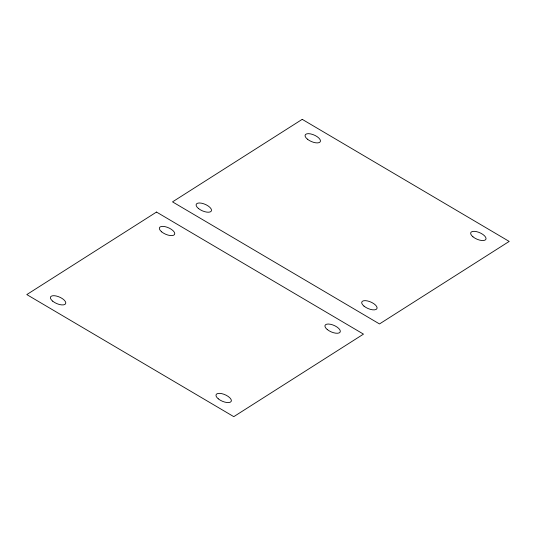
<?xml version="1.0" encoding="UTF-8"?>
<svg xmlns="http://www.w3.org/2000/svg" width="536" height="536" viewBox="0 0 536 536"><rect width="100%" height="100%" fill="white"/><g stroke="black" fill="none" stroke-linecap="round" stroke-linejoin="round"><path stroke-width="0.8" d="M156.505 212.055L26.8 294.579L233.776 416.653L363.482 334.129L156.505 212.055M302.224 119.347L172.518 201.871L379.495 323.945L509.2 241.421L302.224 119.347M161.651 231.854A8.274 3.538 23.5 0 0 174.522 234.5A8.274 3.538 23.5 0 0 164.961 226.628A8.274 3.538 23.5 0 0 161.651 231.854M327.228 329.506A8.274 3.538 23.5 0 0 340.099 332.159A8.274 3.538 23.5 0 0 330.545 324.287A8.274 3.538 23.5 0 0 327.228 329.506M218.273 398.824A8.274 3.538 23.5 0 0 231.143 401.477A8.274 3.538 23.5 0 0 221.589 393.605A8.274 3.538 23.5 0 0 218.273 398.824M52.696 301.172A8.274 3.538 23.5 0 0 65.566 303.818A8.274 3.538 23.5 0 0 56.012 295.946A8.274 3.538 23.5 0 0 52.696 301.172M472.946 236.798A8.274 3.538 23.5 0 0 485.817 239.451A8.274 3.538 23.5 0 0 476.263 231.579A8.274 3.538 23.5 0 0 472.946 236.798M363.991 306.116A8.274 3.538 23.5 0 0 376.862 308.77A8.274 3.538 23.5 0 0 367.307 300.897A8.274 3.538 23.5 0 0 363.991 306.116M198.414 208.464A8.274 3.538 23.5 0 0 211.285 211.11A8.274 3.538 23.5 0 0 201.724 203.238A8.274 3.538 23.5 0 0 198.414 208.464M307.369 139.146A8.274 3.538 23.5 0 0 320.24 141.792A8.274 3.538 23.5 0 0 310.679 133.92A8.274 3.538 23.5 0 0 307.369 139.146"/></g></svg>
